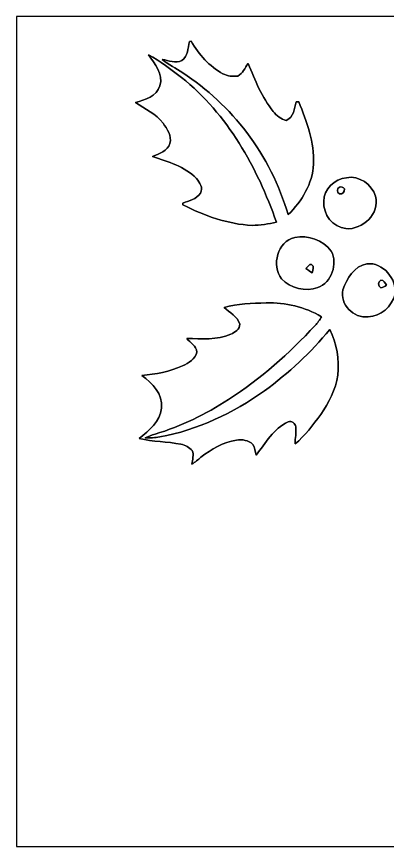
# Model space of a CAD drawing. Header units: centimetres. Extents: x -16.8 to 16.8, y -16.7 to 16.7.
# Drawn here: x -16.77 to -1.89, y -16.67 to 16.67 of the extents above; entities that cross this region are included whole.
import ezdxf

# ---------------------------------------------------------------- set-up
doc = ezdxf.new("R2010")
doc.units = ezdxf.units.CM
doc.header["$MEASUREMENT"] = 0
doc.layers.add('Layer 1', color=7, linetype='Continuous')

msp = doc.modelspace()

# ---------------------------------------------------------------- linework, layer by layer
at = {"layer": 'Layer 1', "color": 7}
for points, knots in [([(-16.77458, 16.66875), (-16.77458, 16.66875), (16.77458, 16.66875), (16.77458, 16.66875), (16.77458, 16.66875), (16.77458, 16.66875), (16.77458, -16.66875), (16.77458, -16.66875), (16.77458, -16.66875), (16.77458, -16.66875), (-16.77458, -16.66875), (-16.77458, -16.66875), (-16.77458, -16.66875), (-16.77458, -16.66875), (-16.77458, 16.66875), (-16.77458, 16.66875), (-16.77458, 16.66875), (-16.77458, 16.66875), (-16.77458, 16.66875), (-16.77458, 16.66875)], [0, 0, 0, 0, 0.16666667, 0.16666667, 0.16666667, 0.16666667, 0.33333333, 0.33333333, 0.33333333, 0.33333333, 0.5, 0.5, 0.5, 0.5, 0.66666667, 0.66666667, 0.66666667, 0.66666667, 1, 1, 1, 1]), ([(-9.8365, 15.66157), (-9.89612, 15.40122), (-9.90141, 15.07631), (-10.14377, 14.90733), (-10.14377, 14.90733), (-10.39178, 14.77116), (-10.67153, 14.9165), (-10.928, 14.94084), (-10.928, 14.94084), (-10.66729, 14.7447), (-10.38013, 14.58948), (-10.10849, 14.40956), (-10.10849, 14.40956), (-9.11895, 13.76786), (-8.24971, 12.94518), (-7.53463, 12.0082), (-7.53463, 12.0082), (-6.77792, 11.02607), (-6.23958, 9.89471), (-5.87234, 8.71502), (-5.87234, 8.71502), (-5.31742, 9.24736), (-4.90079, 9.96174), (-4.85281, 10.74173), (-4.85281, 10.74173), (-4.82424, 11.61556), (-5.12163, 12.45023), (-5.44936, 13.2461), (-5.44936, 13.2461), (-5.47652, 13.24645), (-5.5305, 13.24716), (-5.55766, 13.24751), (-5.55766, 13.24751), (-5.61869, 12.9727), (-5.65185, 12.62733), (-5.94995, 12.49927), (-5.94995, 12.49927), (-6.1662, 12.54196), (-6.33906, 12.6933), (-6.47347, 12.85981), (-6.47347, 12.85981), (-6.93526, 13.42637), (-7.19984, 14.11605), (-7.48453, 14.78068), (-7.48453, 14.78068), (-7.61224, 14.60747), (-7.69655, 14.38487), (-7.89481, 14.28009), (-7.89481, 14.28009), (-8.09449, 14.2554), (-8.31039, 14.27304), (-8.49101, 14.36934), (-8.49101, 14.36934), (-9.03781, 14.66638), (-9.45656, 15.15039), (-9.76806, 15.68097), (-9.76806, 15.68097), (-9.785, 15.67603), (-9.81922, 15.66651), (-9.8365, 15.66157), (-9.8365, 15.66157), (-9.8365, 15.66157), (-9.8365, 15.66157), (-9.8365, 15.66157)], [0, 0, 0, 0, 0.05882353, 0.05882353, 0.05882353, 0.05882353, 0.11764706, 0.11764706, 0.11764706, 0.11764706, 0.17647059, 0.17647059, 0.17647059, 0.17647059, 0.23529412, 0.23529412, 0.23529412, 0.23529412, 0.29411765, 0.29411765, 0.29411765, 0.29411765, 0.35294118, 0.35294118, 0.35294118, 0.35294118, 0.41176471, 0.41176471, 0.41176471, 0.41176471, 0.47058824, 0.47058824, 0.47058824, 0.47058824, 0.52941176, 0.52941176, 0.52941176, 0.52941176, 0.58823529, 0.58823529, 0.58823529, 0.58823529, 0.64705882, 0.64705882, 0.64705882, 0.64705882, 0.70588235, 0.70588235, 0.70588235, 0.70588235, 0.76470588, 0.76470588, 0.76470588, 0.76470588, 0.82352941, 0.82352941, 0.82352941, 0.82352941, 0.88235294, 0.88235294, 0.88235294, 0.88235294, 1, 1, 1, 1]), ([(-11.48539, 15.13699), (-11.23562, 14.77222), (-10.87049, 14.36652), (-11.02466, 13.88357), (-11.02466, 13.88357), (-11.14919, 13.45071), (-11.62826, 13.33147), (-12.00503, 13.2147), (-12.00503, 13.2147), (-11.62262, 12.95788), (-11.18376, 12.76279), (-10.89625, 12.38814), (-10.89625, 12.38814), (-10.72868, 12.15813), (-10.53712, 11.87909), (-10.6232, 11.5764), (-10.6232, 11.5764), (-10.70116, 11.26561), (-11.06417, 11.16224), (-11.32029, 11.04618), (-11.32029, 11.04618), (-10.69552, 10.84756), (-10.02912, 10.64331), (-9.55358, 10.16564), (-9.55358, 10.16564), (-9.42375, 10.00866), (-9.27629, 9.77653), (-9.39941, 9.57651), (-9.39941, 9.57651), (-9.55428, 9.33203), (-9.85061, 9.26782), (-10.10461, 9.17963), (-10.10461, 9.17963), (-10.1032, 9.15987), (-10.10038, 9.12001), (-10.09897, 9.10026), (-10.09897, 9.10026), (-9.22761, 8.67516), (-8.29733, 8.32309), (-7.31873, 8.28005), (-7.31873, 8.28005), (-6.99135, 8.28322), (-6.66715, 8.33826), (-6.34788, 8.40599), (-6.34788, 8.40599), (-7.11094, 10.61261), (-8.30862, 12.7441), (-10.15365, 14.22224), (-10.15365, 14.22224), (-10.58792, 14.54009), (-11.00102, 14.89569), (-11.48539, 15.13699), (-11.48539, 15.13699), (-11.48539, 15.13699), (-11.48539, 15.13699), (-11.48539, 15.13699)], [0, 0, 0, 0, 0.06666667, 0.06666667, 0.06666667, 0.06666667, 0.13333333, 0.13333333, 0.13333333, 0.13333333, 0.2, 0.2, 0.2, 0.2, 0.26666667, 0.26666667, 0.26666667, 0.26666667, 0.33333333, 0.33333333, 0.33333333, 0.33333333, 0.4, 0.4, 0.4, 0.4, 0.46666667, 0.46666667, 0.46666667, 0.46666667, 0.53333333, 0.53333333, 0.53333333, 0.53333333, 0.6, 0.6, 0.6, 0.6, 0.66666667, 0.66666667, 0.66666667, 0.66666667, 0.73333333, 0.73333333, 0.73333333, 0.73333333, 0.8, 0.8, 0.8, 0.8, 0.86666667, 0.86666667, 0.86666667, 0.86666667, 1, 1, 1, 1]), ([(-3.53095, 10.19634), (-4.01567, 10.16176), (-4.44359, 9.73173), (-4.44465, 9.24031), (-4.44465, 9.24031), (-4.47604, 8.72349), (-4.08799, 8.20491), (-3.55988, 8.14987), (-3.55988, 8.14987), (-2.89066, 8.09766), (-2.17452, 8.75171), (-2.36855, 9.44915), (-2.36855, 9.44915), (-2.50508, 9.93034), (-3.02966, 10.29194), (-3.53095, 10.19634), (-3.53095, 10.19634), (-3.53095, 10.19634), (-3.53095, 10.19634), (-3.53095, 10.19634)], [0, 0, 0, 0, 0.16666667, 0.16666667, 0.16666667, 0.16666667, 0.33333333, 0.33333333, 0.33333333, 0.33333333, 0.5, 0.5, 0.5, 0.5, 0.66666667, 0.66666667, 0.66666667, 0.66666667, 1, 1, 1, 1]), ([(-3.81706, 9.81745), (-3.74086, 9.84814), (-3.66395, 9.80405), (-3.61562, 9.74619), (-3.61562, 9.74619), (-3.6008, 9.6266), (-3.69993, 9.52747), (-3.81953, 9.54229), (-3.81953, 9.54229), (-3.91619, 9.60684), (-3.93206, 9.76348), (-3.81706, 9.81745)], [0, 0, 0, 0, 0.25, 0.25, 0.25, 0.25, 0.5, 0.5, 0.5, 0.5, 1, 1, 1, 1]), ([(-5.61199, 7.79674), (-6.30731, 7.63976), (-6.54826, 6.66891), (-6.14609, 6.13022), (-6.14609, 6.13022), (-5.78238, 5.7464), (-5.18407, 5.61481), (-4.68595, 5.77991), (-4.68595, 5.77991), (-4.12821, 5.99334), (-3.87632, 6.72641), (-4.14338, 7.25064), (-4.14338, 7.25064), (-4.47604, 7.6962), (-5.07048, 7.8994), (-5.61199, 7.79674), (-5.61199, 7.79674), (-5.61199, 7.79674), (-5.61199, 7.79674), (-5.61199, 7.79674)], [0, 0, 0, 0, 0.16666667, 0.16666667, 0.16666667, 0.16666667, 0.33333333, 0.33333333, 0.33333333, 0.33333333, 0.5, 0.5, 0.5, 0.5, 0.66666667, 0.66666667, 0.66666667, 0.66666667, 1, 1, 1, 1]), ([(-5.15973, 6.55249), (-5.09094, 6.61035), (-5.0359, 6.73206), (-4.93148, 6.71371), (-4.93148, 6.71371), (-4.80448, 6.6421), (-4.89867, 6.48723), (-4.9089, 6.37505), (-4.9089, 6.37505), (-4.99639, 6.42902), (-5.07965, 6.48829), (-5.15973, 6.55249)], [0, 0, 0, 0, 0.25, 0.25, 0.25, 0.25, 0.5, 0.5, 0.5, 0.5, 1, 1, 1, 1]), ([(-2.71815, 6.73664), (-3.21804, 6.64175), (-3.5373, 6.14292), (-3.67736, 5.69031), (-3.67736, 5.69031), (-3.81917, 5.10187), (-3.23956, 4.53461), (-2.66453, 4.60834), (-2.66453, 4.60834), (-2.15829, 4.61469), (-1.72403, 5.03167), (-1.5815, 5.49734), (-1.5815, 5.49734), (-1.50495, 6.12105), (-2.0634, 6.81073), (-2.71815, 6.73664), (-2.71815, 6.73664), (-2.71815, 6.73664), (-2.71815, 6.73664), (-2.71815, 6.73664)], [0, 0, 0, 0, 0.16666667, 0.16666667, 0.16666667, 0.16666667, 0.33333333, 0.33333333, 0.33333333, 0.33333333, 0.5, 0.5, 0.5, 0.5, 0.66666667, 0.66666667, 0.66666667, 0.66666667, 1, 1, 1, 1]), ([(-2.15829, 6.07766), (-2.03306, 6.10588), (-1.99002, 5.94924), (-1.92476, 5.87375), (-1.92476, 5.87375), (-2.00166, 5.8353), (-2.07645, 5.78979), (-2.16112, 5.77003), (-2.16112, 5.77003), (-2.2666, 5.83953), (-2.28, 6.0198), (-2.15829, 6.07766)], [0, 0, 0, 0, 0.25, 0.25, 0.25, 0.25, 0.5, 0.5, 0.5, 0.5, 1, 1, 1, 1]), ([(-8.44938, 4.98263), (-8.22219, 4.78508), (-7.90998, 4.62774), (-7.81967, 4.31659), (-7.81967, 4.31659), (-7.79851, 4.10563), (-8.01441, 3.9878), (-8.17598, 3.90737), (-8.17598, 3.90737), (-8.73196, 3.66995), (-9.35249, 3.7271), (-9.94057, 3.73521), (-9.94057, 3.73521), (-9.80052, 3.56411), (-9.56098, 3.43641), (-9.54264, 3.1937), (-9.54264, 3.1937), (-9.59379, 2.90513), (-9.88236, 2.76119), (-10.1159, 2.63525), (-10.1159, 2.63525), (-10.62955, 2.4063), (-11.18835, 2.29623), (-11.74644, 2.25002), (-11.74644, 2.25002), (-11.3344, 1.9371), (-10.88531, 1.51201), (-10.9601, 0.9398), (-10.9601, 0.9398), (-11.00384, 0.39158), (-11.45822, 0.0381), (-11.85404, -0.28046), (-11.85404, -0.28046), (-11.30476, -0.42263), (-10.73044, -0.39617), (-10.17693, -0.51435), (-10.17693, -0.51435), (-10.00196, -0.53658), (-9.84462, -0.63959), (-9.72891, -0.7687), (-9.72891, -0.7687), (-9.63824, -0.93521), (-9.72679, -1.13277), (-9.73843, -1.31057), (-9.73843, -1.31057), (-9.60755, -1.23084), (-9.49008, -1.13206), (-9.37366, -1.03329), (-9.37366, -1.03329), (-8.9602, -0.70132), (-8.47937, -0.42933), (-7.94914, -0.34608), (-7.94914, -0.34608), (-7.72266, -0.31186), (-7.46054, -0.34678), (-7.29509, -0.51964), (-7.29509, -0.51964), (-7.21148, -0.64841), (-7.19949, -0.8068), (-7.15645, -0.95144), (-7.15645, -0.95144), (-6.78498, -0.4639), (-6.46254, 0.11748), (-5.88045, 0.38171), (-5.88045, 0.38171), (-5.73969, 0.44732), (-5.58236, 0.32879), (-5.5686, 0.18344), (-5.5686, 0.18344), (-5.54426, -0.04269), (-5.59576, -0.27023), (-5.59858, -0.49742), (-5.59858, -0.49742), (-5.19113, -0.16439), (-4.87116, 0.26106), (-4.56847, 0.68792), (-4.56847, 0.68792), (-4.23298, 1.15499), (-3.97722, 1.6891), (-3.87914, 2.25848), (-3.87914, 2.25848), (-3.81564, 2.88749), (-3.92289, 3.53378), (-4.20194, 4.1021), (-4.20194, 4.1021), (-4.96006, 3.16653), (-5.85329, 2.34738), (-6.82378, 1.63654), (-6.82378, 1.63654), (-8.07932, 0.74154), (-9.50595, 0.05927), (-11.0296, -0.22013), (-11.0296, -0.22013), (-11.2201, -0.25894), (-11.41554, -0.24694), (-11.60851, -0.24977), (-11.60851, -0.24977), (-11.48186, -0.1905), (-11.34921, -0.14429), (-11.21516, -0.10442), (-11.21516, -0.10442), (-10.16917, 0.2032), (-9.18492, 0.69497), (-8.27123, 1.28552), (-8.27123, 1.28552), (-6.98324, 2.11526), (-5.83142, 3.14113), (-4.78966, 4.2612), (-4.78966, 4.2612), (-4.69089, 4.36633), (-4.60763, 4.48486), (-4.53778, 4.61116), (-4.53778, 4.61116), (-5.20312, 5.01262), (-5.98311, 5.18301), (-6.75569, 5.16608), (-6.75569, 5.16608), (-7.3219, 5.14562), (-7.90081, 5.14174), (-8.44938, 4.98263), (-8.44938, 4.98263), (-8.44938, 4.98263), (-8.44938, 4.98263), (-8.44938, 4.98263)], [0, 0, 0, 0, 0.03125, 0.03125, 0.03125, 0.03125, 0.0625, 0.0625, 0.0625, 0.0625, 0.09375, 0.09375, 0.09375, 0.09375, 0.125, 0.125, 0.125, 0.125, 0.15625, 0.15625, 0.15625, 0.15625, 0.1875, 0.1875, 0.1875, 0.1875, 0.21875, 0.21875, 0.21875, 0.21875, 0.25, 0.25, 0.25, 0.25, 0.28125, 0.28125, 0.28125, 0.28125, 0.3125, 0.3125, 0.3125, 0.3125, 0.34375, 0.34375, 0.34375, 0.34375, 0.375, 0.375, 0.375, 0.375, 0.40625, 0.40625, 0.40625, 0.40625, 0.4375, 0.4375, 0.4375, 0.4375, 0.46875, 0.46875, 0.46875, 0.46875, 0.5, 0.5, 0.5, 0.5, 0.53125, 0.53125, 0.53125, 0.53125, 0.5625, 0.5625, 0.5625, 0.5625, 0.59375, 0.59375, 0.59375, 0.59375, 0.625, 0.625, 0.625, 0.625, 0.65625, 0.65625, 0.65625, 0.65625, 0.6875, 0.6875, 0.6875, 0.6875, 0.71875, 0.71875, 0.71875, 0.71875, 0.75, 0.75, 0.75, 0.75, 0.78125, 0.78125, 0.78125, 0.78125, 0.8125, 0.8125, 0.8125, 0.8125, 0.84375, 0.84375, 0.84375, 0.84375, 0.875, 0.875, 0.875, 0.875, 0.90625, 0.90625, 0.90625, 0.90625, 0.9375, 0.9375, 0.9375, 0.9375, 1, 1, 1, 1])]:
    msp.add_open_spline(points, degree=3, knots=knots, dxfattribs=at)
at = {"layer": 'Layer 1', "color": 251}
for points, knots in [([(-9.8365, 15.66157), (-9.81922, 15.66651), (-9.785, 15.67603), (-9.76806, 15.68097), (-9.76806, 15.68097), (-9.45656, 15.15039), (-9.03781, 14.66638), (-8.49101, 14.36934), (-8.49101, 14.36934), (-8.31039, 14.27304), (-8.09449, 14.2554), (-7.89481, 14.28009), (-7.89481, 14.28009), (-7.69655, 14.38487), (-7.61224, 14.60747), (-7.48453, 14.78068), (-7.48453, 14.78068), (-7.19984, 14.11605), (-6.93526, 13.42637), (-6.47347, 12.85981), (-6.47347, 12.85981), (-6.33906, 12.6933), (-6.1662, 12.54196), (-5.94995, 12.49927), (-5.94995, 12.49927), (-5.65185, 12.62733), (-5.61869, 12.9727), (-5.55766, 13.24751), (-5.55766, 13.24751), (-5.5305, 13.24716), (-5.47652, 13.24645), (-5.44936, 13.2461), (-5.44936, 13.2461), (-5.12163, 12.45023), (-4.82424, 11.61556), (-4.85281, 10.74173), (-4.85281, 10.74173), (-4.90079, 9.96174), (-5.31742, 9.24736), (-5.87234, 8.71502), (-5.87234, 8.71502), (-6.23958, 9.89471), (-6.77792, 11.02607), (-7.53463, 12.0082), (-7.53463, 12.0082), (-8.24971, 12.94518), (-9.11895, 13.76786), (-10.10849, 14.40956), (-10.10849, 14.40956), (-10.38013, 14.58948), (-10.66729, 14.7447), (-10.928, 14.94084), (-10.928, 14.94084), (-10.67153, 14.9165), (-10.39178, 14.77116), (-10.14377, 14.90733), (-10.14377, 14.90733), (-9.90141, 15.07631), (-9.89612, 15.40122), (-9.8365, 15.66157)], [0, 0, 0, 0, 0.0625, 0.0625, 0.0625, 0.0625, 0.125, 0.125, 0.125, 0.125, 0.1875, 0.1875, 0.1875, 0.1875, 0.25, 0.25, 0.25, 0.25, 0.3125, 0.3125, 0.3125, 0.3125, 0.375, 0.375, 0.375, 0.375, 0.4375, 0.4375, 0.4375, 0.4375, 0.5, 0.5, 0.5, 0.5, 0.5625, 0.5625, 0.5625, 0.5625, 0.625, 0.625, 0.625, 0.625, 0.6875, 0.6875, 0.6875, 0.6875, 0.75, 0.75, 0.75, 0.75, 0.8125, 0.8125, 0.8125, 0.8125, 0.875, 0.875, 0.875, 0.875, 1, 1, 1, 1]), ([(-11.48539, 15.13699), (-11.00102, 14.89569), (-10.58792, 14.54009), (-10.15365, 14.22224), (-10.15365, 14.22224), (-8.30862, 12.7441), (-7.11094, 10.61261), (-6.34788, 8.40599), (-6.34788, 8.40599), (-6.66715, 8.33826), (-6.99135, 8.28322), (-7.31873, 8.28005), (-7.31873, 8.28005), (-8.29733, 8.32309), (-9.22761, 8.67516), (-10.09897, 9.10026), (-10.09897, 9.10026), (-10.10038, 9.12001), (-10.1032, 9.15987), (-10.10461, 9.17963), (-10.10461, 9.17963), (-9.85061, 9.26782), (-9.55428, 9.33203), (-9.39941, 9.57651), (-9.39941, 9.57651), (-9.27629, 9.77653), (-9.42375, 10.00866), (-9.55358, 10.16564), (-9.55358, 10.16564), (-10.02912, 10.64331), (-10.69552, 10.84756), (-11.32029, 11.04618), (-11.32029, 11.04618), (-11.06417, 11.16224), (-10.70116, 11.26561), (-10.6232, 11.5764), (-10.6232, 11.5764), (-10.53712, 11.87909), (-10.72868, 12.15813), (-10.89625, 12.38814), (-10.89625, 12.38814), (-11.18376, 12.76279), (-11.62262, 12.95788), (-12.00503, 13.2147), (-12.00503, 13.2147), (-11.62826, 13.33147), (-11.14919, 13.45071), (-11.02466, 13.88357), (-11.02466, 13.88357), (-10.87049, 14.36652), (-11.23562, 14.77222), (-11.48539, 15.13699)], [0, 0, 0, 0, 0.07142857, 0.07142857, 0.07142857, 0.07142857, 0.14285714, 0.14285714, 0.14285714, 0.14285714, 0.21428571, 0.21428571, 0.21428571, 0.21428571, 0.28571429, 0.28571429, 0.28571429, 0.28571429, 0.35714286, 0.35714286, 0.35714286, 0.35714286, 0.42857143, 0.42857143, 0.42857143, 0.42857143, 0.5, 0.5, 0.5, 0.5, 0.57142857, 0.57142857, 0.57142857, 0.57142857, 0.64285714, 0.64285714, 0.64285714, 0.64285714, 0.71428571, 0.71428571, 0.71428571, 0.71428571, 0.78571429, 0.78571429, 0.78571429, 0.78571429, 0.85714286, 0.85714286, 0.85714286, 0.85714286, 1, 1, 1, 1]), ([(-3.53095, 10.19634), (-3.02966, 10.29194), (-2.50508, 9.93034), (-2.36855, 9.44915), (-2.36855, 9.44915), (-2.17452, 8.75171), (-2.89066, 8.09766), (-3.55988, 8.14987), (-3.55988, 8.14987), (-4.08799, 8.20491), (-4.47604, 8.72349), (-4.44465, 9.24031), (-4.44465, 9.24031), (-4.44359, 9.73173), (-4.01567, 10.16176), (-3.53095, 10.19634), (-3.53095, 10.19634), (-3.53095, 10.19634), (-3.53095, 10.19634), (-3.53095, 10.19634)], [0, 0, 0, 0, 0.16666667, 0.16666667, 0.16666667, 0.16666667, 0.33333333, 0.33333333, 0.33333333, 0.33333333, 0.5, 0.5, 0.5, 0.5, 0.66666667, 0.66666667, 0.66666667, 0.66666667, 1, 1, 1, 1]), ([(-3.81706, 9.81745), (-3.93206, 9.76348), (-3.91619, 9.60684), (-3.81953, 9.54229), (-3.81953, 9.54229), (-3.69993, 9.52747), (-3.6008, 9.6266), (-3.61562, 9.74619), (-3.61562, 9.74619), (-3.66395, 9.80405), (-3.74086, 9.84814), (-3.81706, 9.81745)], [0, 0, 0, 0, 0.25, 0.25, 0.25, 0.25, 0.5, 0.5, 0.5, 0.5, 1, 1, 1, 1]), ([(-5.61199, 7.79674), (-5.07048, 7.8994), (-4.47604, 7.6962), (-4.14338, 7.25064), (-4.14338, 7.25064), (-3.87632, 6.72641), (-4.12821, 5.99334), (-4.68595, 5.77991), (-4.68595, 5.77991), (-5.18407, 5.61481), (-5.78238, 5.7464), (-6.14609, 6.13022), (-6.14609, 6.13022), (-6.54826, 6.66891), (-6.30731, 7.63976), (-5.61199, 7.79674), (-5.61199, 7.79674), (-5.61199, 7.79674), (-5.61199, 7.79674), (-5.61199, 7.79674)], [0, 0, 0, 0, 0.16666667, 0.16666667, 0.16666667, 0.16666667, 0.33333333, 0.33333333, 0.33333333, 0.33333333, 0.5, 0.5, 0.5, 0.5, 0.66666667, 0.66666667, 0.66666667, 0.66666667, 1, 1, 1, 1]), ([(-5.15973, 6.55249), (-5.07965, 6.48829), (-4.99639, 6.42902), (-4.9089, 6.37505), (-4.9089, 6.37505), (-4.89867, 6.48723), (-4.80448, 6.6421), (-4.93148, 6.71371), (-4.93148, 6.71371), (-5.0359, 6.73206), (-5.09094, 6.61035), (-5.15973, 6.55249)], [0, 0, 0, 0, 0.25, 0.25, 0.25, 0.25, 0.5, 0.5, 0.5, 0.5, 1, 1, 1, 1]), ([(-2.71815, 6.73664), (-2.0634, 6.81073), (-1.50495, 6.12105), (-1.5815, 5.49734), (-1.5815, 5.49734), (-1.72403, 5.03167), (-2.15829, 4.61469), (-2.66453, 4.60834), (-2.66453, 4.60834), (-3.23956, 4.53461), (-3.81917, 5.10187), (-3.67736, 5.69031), (-3.67736, 5.69031), (-3.5373, 6.14292), (-3.21804, 6.64175), (-2.71815, 6.73664), (-2.71815, 6.73664), (-2.71815, 6.73664), (-2.71815, 6.73664), (-2.71815, 6.73664)], [0, 0, 0, 0, 0.16666667, 0.16666667, 0.16666667, 0.16666667, 0.33333333, 0.33333333, 0.33333333, 0.33333333, 0.5, 0.5, 0.5, 0.5, 0.66666667, 0.66666667, 0.66666667, 0.66666667, 1, 1, 1, 1]), ([(-2.15829, 6.07766), (-2.28, 6.0198), (-2.2666, 5.83953), (-2.16112, 5.77003), (-2.16112, 5.77003), (-2.07645, 5.78979), (-2.00166, 5.8353), (-1.92476, 5.87375), (-1.92476, 5.87375), (-1.99002, 5.94924), (-2.03306, 6.10588), (-2.15829, 6.07766)], [0, 0, 0, 0, 0.25, 0.25, 0.25, 0.25, 0.5, 0.5, 0.5, 0.5, 1, 1, 1, 1]), ([(-8.44938, 4.98263), (-7.90081, 5.14174), (-7.3219, 5.14562), (-6.75569, 5.16608), (-6.75569, 5.16608), (-5.98311, 5.18301), (-5.20312, 5.01262), (-4.53778, 4.61116), (-4.53778, 4.61116), (-4.60763, 4.48486), (-4.69089, 4.36633), (-4.78966, 4.2612), (-4.78966, 4.2612), (-5.83142, 3.14113), (-6.98324, 2.11526), (-8.27123, 1.28552), (-8.27123, 1.28552), (-9.18492, 0.69497), (-10.16917, 0.2032), (-11.21516, -0.10442), (-11.21516, -0.10442), (-11.34921, -0.14429), (-11.48186, -0.1905), (-11.60851, -0.24977), (-11.60851, -0.24977), (-11.41554, -0.24694), (-11.2201, -0.25894), (-11.0296, -0.22013), (-11.0296, -0.22013), (-9.50595, 0.05927), (-8.07932, 0.74154), (-6.82378, 1.63654), (-6.82378, 1.63654), (-5.85329, 2.34738), (-4.96006, 3.16653), (-4.20194, 4.1021), (-4.20194, 4.1021), (-3.92289, 3.53378), (-3.81564, 2.88749), (-3.87914, 2.25848), (-3.87914, 2.25848), (-3.97722, 1.6891), (-4.23298, 1.15499), (-4.56847, 0.68792), (-4.56847, 0.68792), (-4.87116, 0.26106), (-5.19113, -0.16439), (-5.59858, -0.49742), (-5.59858, -0.49742), (-5.59576, -0.27023), (-5.54426, -0.04269), (-5.5686, 0.18344), (-5.5686, 0.18344), (-5.58236, 0.32879), (-5.73969, 0.44732), (-5.88045, 0.38171), (-5.88045, 0.38171), (-6.46254, 0.11748), (-6.78498, -0.4639), (-7.15645, -0.95144), (-7.15645, -0.95144), (-7.19949, -0.8068), (-7.21148, -0.64841), (-7.29509, -0.51964), (-7.29509, -0.51964), (-7.46054, -0.34678), (-7.72266, -0.31186), (-7.94914, -0.34608), (-7.94914, -0.34608), (-8.47937, -0.42933), (-8.9602, -0.70132), (-9.37366, -1.03329), (-9.37366, -1.03329), (-9.49008, -1.13206), (-9.60755, -1.23084), (-9.73843, -1.31057), (-9.73843, -1.31057), (-9.72679, -1.13277), (-9.63824, -0.93521), (-9.72891, -0.7687), (-9.72891, -0.7687), (-9.84462, -0.63959), (-10.00196, -0.53658), (-10.17693, -0.51435), (-10.17693, -0.51435), (-10.73044, -0.39617), (-11.30476, -0.42263), (-11.85404, -0.28046), (-11.85404, -0.28046), (-11.45822, 0.0381), (-11.00384, 0.39158), (-10.9601, 0.9398), (-10.9601, 0.9398), (-10.88531, 1.51201), (-11.3344, 1.9371), (-11.74644, 2.25002), (-11.74644, 2.25002), (-11.18835, 2.29623), (-10.62955, 2.4063), (-10.1159, 2.63525), (-10.1159, 2.63525), (-9.88236, 2.76119), (-9.59379, 2.90513), (-9.54264, 3.1937), (-9.54264, 3.1937), (-9.56098, 3.43641), (-9.80052, 3.56411), (-9.94057, 3.73521), (-9.94057, 3.73521), (-9.35249, 3.7271), (-8.73196, 3.66995), (-8.17598, 3.90737), (-8.17598, 3.90737), (-8.01441, 3.9878), (-7.79851, 4.10563), (-7.81967, 4.31659), (-7.81967, 4.31659), (-7.90998, 4.62774), (-8.22219, 4.78508), (-8.44938, 4.98263)], [0, 0, 0, 0, 0.03225806, 0.03225806, 0.03225806, 0.03225806, 0.06451613, 0.06451613, 0.06451613, 0.06451613, 0.09677419, 0.09677419, 0.09677419, 0.09677419, 0.12903226, 0.12903226, 0.12903226, 0.12903226, 0.16129032, 0.16129032, 0.16129032, 0.16129032, 0.19354839, 0.19354839, 0.19354839, 0.19354839, 0.22580645, 0.22580645, 0.22580645, 0.22580645, 0.25806452, 0.25806452, 0.25806452, 0.25806452, 0.29032258, 0.29032258, 0.29032258, 0.29032258, 0.32258065, 0.32258065, 0.32258065, 0.32258065, 0.35483871, 0.35483871, 0.35483871, 0.35483871, 0.38709677, 0.38709677, 0.38709677, 0.38709677, 0.41935484, 0.41935484, 0.41935484, 0.41935484, 0.4516129, 0.4516129, 0.4516129, 0.4516129, 0.48387097, 0.48387097, 0.48387097, 0.48387097, 0.51612903, 0.51612903, 0.51612903, 0.51612903, 0.5483871, 0.5483871, 0.5483871, 0.5483871, 0.58064516, 0.58064516, 0.58064516, 0.58064516, 0.61290323, 0.61290323, 0.61290323, 0.61290323, 0.64516129, 0.64516129, 0.64516129, 0.64516129, 0.67741935, 0.67741935, 0.67741935, 0.67741935, 0.70967742, 0.70967742, 0.70967742, 0.70967742, 0.74193548, 0.74193548, 0.74193548, 0.74193548, 0.77419355, 0.77419355, 0.77419355, 0.77419355, 0.80645161, 0.80645161, 0.80645161, 0.80645161, 0.83870968, 0.83870968, 0.83870968, 0.83870968, 0.87096774, 0.87096774, 0.87096774, 0.87096774, 0.90322581, 0.90322581, 0.90322581, 0.90322581, 0.93548387, 0.93548387, 0.93548387, 0.93548387, 1, 1, 1, 1])]:
    msp.add_open_spline(points, degree=3, knots=knots, dxfattribs=at)

doc.saveas('drawing.dxf')
